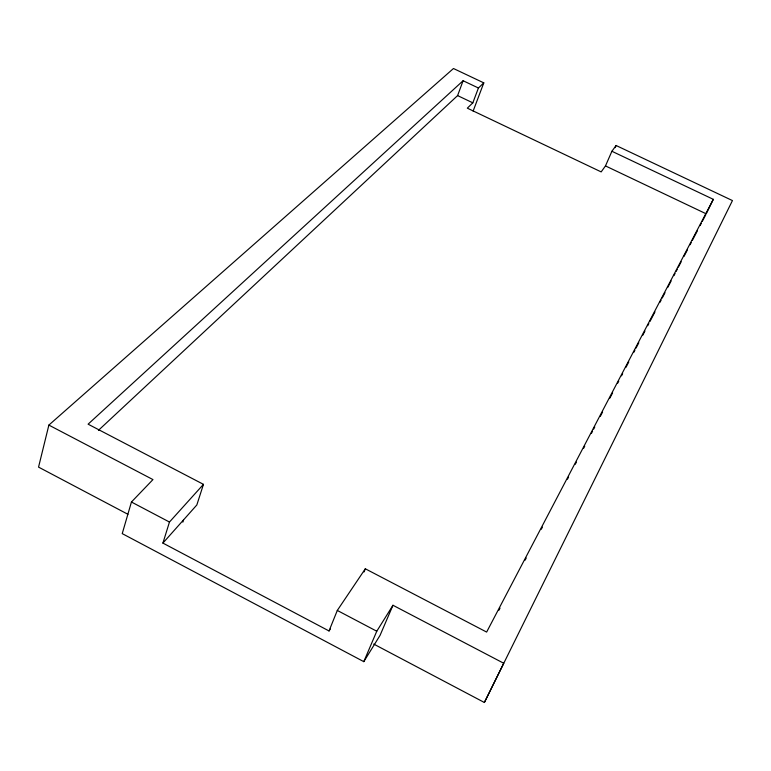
<?xml version="1.0" encoding="UTF-8"?>
<svg xmlns="http://www.w3.org/2000/svg" width="771" height="771" viewBox="0 0 771 771"><rect width="100%" height="100%" fill="white"/><g stroke="black" fill="none" stroke-linecap="round" stroke-linejoin="round"><path stroke-width="1.16" d="M473.124 111.091L483.803 82.873L453.464 68.513L48.872 425.091L38.55 467.11L127.928 514.296M48.872 425.091L152.957 479.591L131.436 502.017L122.232 533.619L363.796 661.653L380.064 635.352L392.969 605.264L503.762 663.272L484.371 702.487L373.713 644.064M330.345 628.982L329.024 630.957L162.912 543.092L169.466 522.044L203.457 484.352L88.096 424.175L463.101 80.733L478.425 88L483.803 82.873M182.852 522.14L183.575 519.866M203.457 484.352L196.836 504.957L162.912 543.092M98.437 430.343L457.598 95.594L463.101 80.733M484.371 702.487L732.45 200.576L616.096 145.497L611.904 151.27L605.476 165.919L601.168 171.904L467.322 108.162L472.825 102.842L478.425 88M329.024 630.957L337.303 610.439L365.319 568.786L486.636 632.075L713.31 199.332L611.904 151.27M364.018 571.966L365.319 568.786M363.796 661.653L376.768 631.227L392.969 605.264M615.162 147.646L616.096 145.497M713.31 199.332L706.246 213.846L605.476 165.919M498.914 610.247L500.032 608.117M525.109 560.16L526.227 558.031M541.271 529.263L542.389 527.133M567.466 479.176L568.584 477.047M575.272 464.258L576.39 462.128M583.628 448.279L584.746 446.149M591.434 433.36L592.552 431.23M593.66 429.1L594.778 426.961M600.349 416.311L602.585 412.042M609.822 398.193L612.617 392.863M617.629 383.274L618.747 381.144M621.532 375.814L622.65 373.684M625.994 367.295L628.779 361.965M633.791 352.376L634.909 350.236M636.017 348.106L638.812 342.787M642.706 335.327L644.942 331.058M647.727 325.728L648.845 323.598M649.953 321.468L654.974 311.879M659.986 302.29L661.104 300.16M662.212 298.03L665.007 292.701M667.792 287.371L671.136 280.981M673.921 275.652L675.039 273.522M676.148 271.382L677.266 269.252M678.374 267.123L681.169 261.793M683.954 256.464L687.298 250.074M690.084 244.744L691.202 242.614M692.31 240.485L697.331 230.895M700.116 225.566L701.234 223.436M702.342 221.306L705.687 214.907M457.598 95.594L472.825 102.842M131.436 502.017L169.466 522.044M337.303 610.439L376.768 631.227"/></g></svg>
